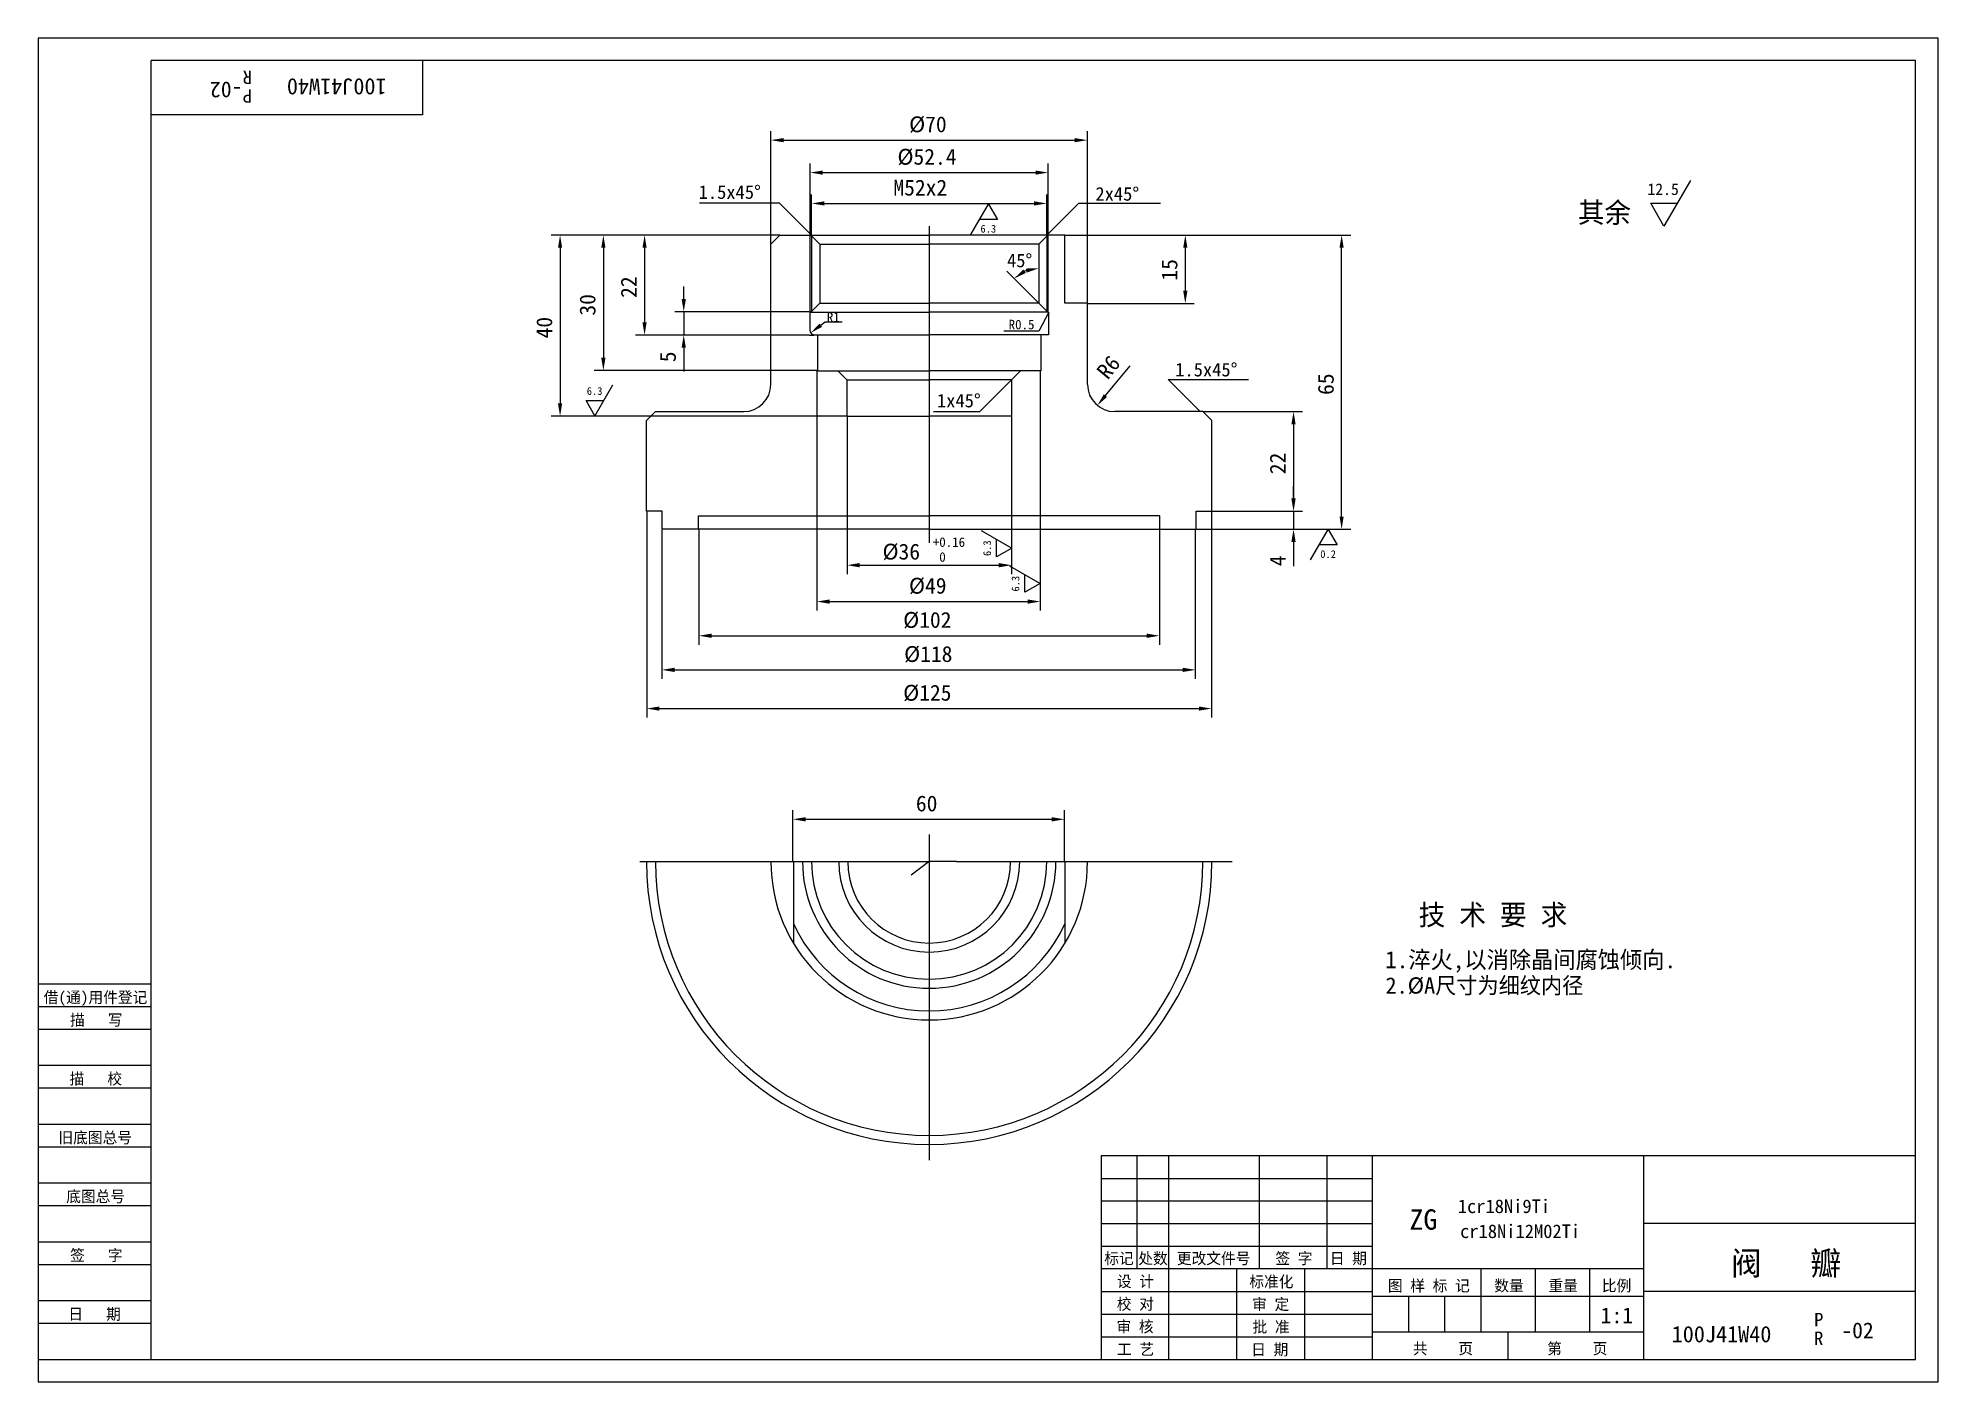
# Model space of a CAD drawing. Header units: metres. Extents: x 0 to 420, y 0 to 297.
import ezdxf

# ---------------------------------------------------------------- set-up
doc = ezdxf.new("R2010")
doc.units = ezdxf.units.M
for name, color, linetype in [('B', 3, 'Continuous'), ('C', 6, 'Continuous'), ('D', 1, 'Continuous'), ('FL', 5, 'Continuous'), ('T', 7, 'Continuous'), ('TL', 4, 'Continuous')]:
    doc.layers.add(name, color=color, linetype=linetype)

# ---------------------------------------------------------------- blocks, each defined once
blk = doc.blocks.new('TUKUN3')
at = {"layer": 'FL'}
for p, q in [((420, 297), (0, 297)), ((0, 297), (0, 0)), ((420, 0), (420, 297)), ((0, 78), (25, 78)), ((0, 70), (25, 70)), ((0, 65), (25, 65)), ((0, 57), (25, 57)), ((0, 52), (25, 52)), ((243, 25), (243, 50)), ((250, 5), (250, 50)), ((270, 25), (270, 50)), ((285, 25), (285, 50)), ((0, 44), (25, 44)), ((235, 45), (295, 45)), ((0, 39), (25, 39)), ((235, 40), (295, 40)), ((235, 35), (295, 35)), ((0, 31), (25, 31)), ((235, 30), (295, 30)), ((0, 26), (25, 26)), ((280, 5), (280, 25)), ((0, 18), (25, 18)), ((235, 20), (295, 20)), ((0, 13), (25, 13)), ((235, 15), (295, 15)), ((235, 10), (295, 10)), ((0, 0), (420, 0))]:
    blk.add_line(p, q, dxfattribs=at)
at = {"layer": 'TL'}
for p, q in [((415, 292), (25, 292)), ((25, 5), (25, 292)), ((85, 292), (85, 280)), ((415, 5), (415, 292)), ((85, 280), (25, 280)), ((0, 88), (25, 88)), ((0, 83), (25, 83)), ((415, 50), (235, 50)), ((235, 50), (235, 5)), ((295, 5), (295, 50)), ((355, 5), (355, 50)), ((415, 35), (355, 35)), ((355, 25), (235, 25)), ((265, 5), (265, 25)), ((319, 11), (319, 25)), ((331, 11), (331, 25)), ((343, 11), (343, 25)), ((295, 19), (355, 19)), ((303, 11), (303, 19)), ((311, 11), (311, 19)), ((415, 20), (355, 20)), ((355, 11), (295, 11)), ((325, 5), (325, 11)), ((0, 5), (415, 5))]:
    blk.add_line(p, q, dxfattribs=at)
at = {"layer": 'T'}
for s, p in [('借(通)用件登记', (1.26, 83.76)), ('描   写', (7.09, 78.76)), ('描   校', (6.98, 65.76)), ('旧底图总号', (4.52, 52.76)), ('底图总号', (6.25, 39.76)), ('签   字', (7.1, 26.76)), ('标记', (235.71, 26.07)), ('处数', (243.22, 26.07)), ('更改文件号', (251.75, 26.07)), ('签 字', (273.53, 26.07)), ('日 期', (285.57, 26.07)), ('设 计', (238.5, 20.99)), ('标准化', (267.77, 20.93)), ('图 样 标 记', (298.4, 20.04)), ('数量', (321.92, 20.04)), ('重量', (333.88, 20.04)), ('比例', (345.7, 20.04)), ('校 对', (238.48, 15.99)), ('审 定', (268.39, 15.93)), ('日   期', (6.72, 13.76)), ('审 核', (238.41, 10.99)), ('批 准', (268.46, 10.93)), ('工 艺', (238.52, 5.99)), ('日 期', (268.18, 5.93)), ('共    页', (303.91, 6.13)), ('第    页', (333.62, 6.13))]:
    blk.add_text(s, height=2.5, dxfattribs=at).set_placement(p)

msp = doc.modelspace()

# ---------------------------------------------------------------- linework, layer by layer
at = {"layer": 'B'}
for p, q in [((171, 253.44), (171, 236.44)), ((223, 253.44), (223, 236.44))]:
    msp.add_line(p, q, dxfattribs=at)
msp.add_arc((197, 115), 28, 180, 0, dxfattribs=at)
at = {"layer": 'C'}
for p, q in [((197, 255.44), (197, 185.44)), ((197, 121), (197, 63)), ((133, 115), (197, 115)), ((203, 115), (264, 115)), ((197, 63), (197, 49))]:
    msp.add_line(p, q, dxfattribs=at)
at = {"layer": 'D'}
for p, q in [((162.01, 251.37), (162.01, 276.43)), ((164.81, 274.43), (229.17, 274.43)), ((231.97, 238.39), (231.97, 276.43)), ((170.68, 236.07), (170.68, 269.26)), ((223.3, 236.45), (223.3, 269.26)), ((173.48, 267.26), (220.5, 267.26)), ((365.27, 265.54), (359.42, 255.4)), ((163.93, 260.51), (146.25, 260.51)), ((171, 253.44), (163.93, 260.51)), ((171, 253.44), (171, 262.44)), ((173.8, 260.44), (220.2, 260.44)), ((223, 253.44), (223, 262.44)), ((223, 253.44), (230.07, 260.51)), ((230.07, 260.51), (248.13, 260.51)), ((359.42, 255.4), (356.49, 260.47)), ((356.49, 260.47), (362.34, 260.47)), ((206.22, 253.55), (210.12, 260.31)), ((212.07, 256.93), (208.17, 256.93)), ((210.12, 260.31), (212.07, 256.93)), ((122.97, 253.44), (113.41, 253.44)), ((132.08, 253.44), (122.97, 253.44)), ((164, 253.44), (132.08, 253.44)), ((227, 253.44), (255.61, 253.44)), ((255.61, 253.44), (290.17, 253.44)), ((115.41, 250.64), (115.41, 216.25)), ((124.97, 250.64), (124.97, 226.33)), ((134.08, 250.64), (134.08, 234.16)), ((253.61, 250.64), (253.61, 241.13)), ((288.17, 191.26), (288.17, 250.64)), ((221.2, 238.44), (214.13, 245.51)), ((142.74, 239.31), (142.74, 242.11)), ((170.52, 236.51), (140.74, 236.51)), ((142.74, 236.51), (142.74, 231.36)), ((223.42, 236.45), (221.24, 232.18)), ((231.9, 238.33), (255.61, 238.33)), ((140.74, 231.36), (132.08, 231.36)), ((170.52, 231.36), (140.74, 231.36)), ((170.52, 231.36), (171.47, 231.36)), ((173.03, 233.53), (173.99, 234.26)), ((173.99, 234.26), (177.79, 234.26)), ((221.24, 232.18), (213.48, 232.18)), ((142.74, 228.56), (142.74, 225.76)), ((172.34, 223.53), (122.97, 223.53)), ((142.74, 225.76), (142.74, 223.34)), ((172.19, 223.51), (172.19, 170.46)), ((221.56, 223.51), (221.56, 170.46)), ((237.75, 220.13), (241.41, 224.57)), ((127, 220.29), (123.1, 213.53)), ((215.2, 221.44), (208.13, 214.37)), ((235.96, 217.98), (237.75, 220.13)), ((249.8, 221.51), (267.57, 221.51)), ((256.87, 214.44), (249.8, 221.51)), ((121.14, 216.91), (125.05, 216.91)), ((123.1, 213.53), (121.14, 216.91)), ((208.13, 214.37), (197.95, 214.37)), ((257.5, 214.44), (279.54, 214.44)), ((178.72, 213.45), (113.41, 213.45)), ((178.84, 213.45), (178.84, 178.5)), ((215.16, 213.45), (215.16, 178.5)), ((277.54, 211.64), (277.54, 195.24)), ((277.54, 195.18), (277.54, 197.98)), ((134.58, 192.32), (134.58, 146.81)), ((259.42, 192.32), (259.42, 146.81)), ((259.5, 192.44), (279.54, 192.44)), ((277.54, 192.38), (275.54, 192.38)), ((277.54, 192.38), (277.54, 188.46)), ((137.91, 188.31), (137.91, 155.37)), ((146.1, 188.31), (146.1, 162.91)), ((208.5, 188.19), (215.26, 184.29)), ((211.88, 182.34), (211.88, 186.24)), ((247.91, 188.31), (247.91, 162.91)), ((255.83, 188.31), (255.83, 155.37)), ((256.04, 188.46), (279.54, 188.46)), ((277.54, 185.66), (277.54, 182.86)), ((279.54, 188.46), (290.17, 188.46)), ((281.32, 181.65), (285.23, 188.41)), ((287.18, 185.03), (283.28, 185.03)), ((285.23, 188.41), (287.18, 185.03)), ((215.26, 184.29), (211.88, 182.34)), ((277.54, 182.86), (277.54, 180.27)), ((181.64, 180.5), (212.36, 180.5)), ((214.78, 180.36), (221.54, 176.46)), ((218.16, 174.51), (218.16, 178.41)), ((221.54, 176.46), (218.16, 174.51)), ((174.99, 172.46), (218.76, 172.46)), ((148.9, 164.91), (245.11, 164.91)), ((140.71, 157.37), (253.03, 157.37)), ((137.38, 148.81), (256.62, 148.81)), ((166.87, 114.89), (166.87, 126.35)), ((226.91, 114.89), (226.91, 126.35)), ((169.67, 124.35), (224.11, 124.35))]:
    msp.add_line(p, q, dxfattribs=at)
msp.add_arc((221.2, 238.44), 7.67, 111.03, 113.97, dxfattribs=at)
for points in [[(164.81, 274.89), (164.81, 273.96), (162.01, 274.43)], [(229.17, 274.89), (229.17, 273.96), (231.97, 274.43)], [(173.48, 267.72), (173.48, 266.79), (170.68, 267.26)], [(220.5, 267.72), (220.5, 266.79), (223.3, 267.26)], [(173.8, 260.91), (173.8, 259.98), (171, 260.44)], [(220.2, 260.91), (220.2, 259.98), (223, 260.44)], [(114.94, 250.64), (115.87, 250.64), (115.41, 253.44)], [(124.51, 250.64), (125.44, 250.64), (124.97, 253.44)], [(133.62, 250.64), (134.55, 250.64), (134.08, 253.44)], [(253.15, 250.64), (254.08, 250.64), (253.61, 253.44)], [(287.7, 250.64), (288.63, 250.64), (288.17, 253.44)], [(218.35, 245.07), (217.82, 245.84), (215.78, 243.87)], [(218.36, 246.06), (218.53, 245.14), (221.2, 246.11)], [(253.15, 241.13), (254.08, 241.13), (253.61, 238.33)], [(142.27, 239.31), (143.21, 239.31), (142.74, 236.51)], [(133.62, 234.16), (134.55, 234.16), (134.08, 231.36)], [(142.27, 228.56), (143.21, 228.56), (142.74, 231.36)], [(173.31, 233.16), (172.75, 233.9), (170.8, 231.84)], [(124.51, 226.33), (125.44, 226.33), (124.97, 223.53)], [(114.94, 216.25), (115.87, 216.25), (115.41, 213.45)], [(236.32, 217.68), (235.6, 218.27), (234.18, 215.82)], [(277.07, 211.64), (278, 211.64), (277.54, 214.44)], [(277.07, 195.24), (278, 195.24), (277.54, 192.44)], [(277.07, 195.18), (278, 195.18), (277.54, 192.38)], [(287.7, 191.26), (288.63, 191.26), (288.17, 188.46)], [(277.07, 185.66), (278, 185.66), (277.54, 188.46)], [(181.64, 180.97), (181.64, 180.03), (178.84, 180.5)], [(212.36, 180.97), (212.36, 180.03), (215.16, 180.5)], [(174.99, 172.93), (174.99, 171.99), (172.19, 172.46)], [(218.76, 172.93), (218.76, 171.99), (221.56, 172.46)], [(148.9, 165.38), (148.9, 164.44), (146.1, 164.91)], [(245.11, 165.38), (245.11, 164.44), (247.91, 164.91)], [(140.71, 157.84), (140.71, 156.9), (137.91, 157.37)], [(253.03, 157.84), (253.03, 156.9), (255.83, 157.37)], [(137.38, 149.28), (137.38, 148.35), (134.58, 148.81)], [(256.62, 149.28), (256.62, 148.35), (259.42, 148.81)], [(169.67, 124.81), (169.67, 123.88), (166.87, 124.35)], [(224.11, 124.81), (224.11, 123.88), (226.91, 124.35)]]:
    msp.add_solid(points, dxfattribs=at)
at = {"layer": 'TL'}
for p, q in [((162, 251.44), (164, 253.44)), ((164, 253.44), (170.8, 253.44)), ((170.8, 253.44), (197, 253.44)), ((170.8, 253.44), (172.8, 251.44)), ((223, 253.44), (197, 253.44)), ((223.2, 253.44), (221.2, 251.44)), ((227, 253.44), (223, 253.44)), ((227, 238.44), (227, 253.44)), ((162, 220.44), (162, 251.44)), ((172.8, 251.44), (197, 251.44)), ((172.8, 251.44), (172.8, 238.44)), ((221.2, 251.44), (197, 251.44)), ((221.2, 251.44), (221.2, 238.44)), ((170.6, 236.44), (170.6, 232.44)), ((170.8, 236.44), (170.6, 236.44)), ((172.8, 238.44), (170.8, 236.44)), ((170.8, 236.44), (197, 236.44)), ((172.8, 238.44), (197, 238.44)), ((221.2, 238.44), (197, 238.44)), ((223.2, 236.44), (197, 236.44)), ((221.2, 238.44), (223.2, 236.44)), ((223.4, 236.44), (223.4, 231.44)), ((232, 238.44), (227, 238.44)), ((232, 220.44), (232, 238.44)), ((171.6, 231.44), (172.3, 231.44)), ((172.3, 231.44), (197, 231.44)), ((172.3, 231.44), (172.3, 223.44)), ((221.7, 231.44), (197, 231.44)), ((223.4, 231.44), (221.7, 231.44)), ((221.7, 231.44), (221.7, 223.44)), ((172.3, 223.44), (176.8, 223.44)), ((176.8, 223.44), (197, 223.44)), ((176.8, 223.44), (178.8, 221.44)), ((217.2, 223.44), (197, 223.44)), ((217.2, 223.44), (215.2, 221.44)), ((221.7, 223.44), (217.2, 223.44)), ((178.8, 221.44), (197, 221.44)), ((178.8, 221.44), (178.8, 213.44)), ((215.2, 221.44), (197, 221.44)), ((215.2, 221.44), (215.2, 213.44)), ((134.5, 212.44), (136.5, 214.44)), ((136.5, 214.44), (156, 214.44)), ((257.5, 214.44), (238, 214.44)), ((259.5, 212.44), (257.5, 214.44)), ((134.5, 192.44), (134.5, 212.44)), ((178.8, 213.44), (197, 213.44)), ((215.2, 213.44), (197, 213.44)), ((259.5, 192.44), (259.5, 212.44)), ((138, 192.44), (134.5, 192.44)), ((138, 188.44), (138, 192.44)), ((146, 191.44), (197, 191.44)), ((146, 188.44), (146, 191.44)), ((248, 191.44), (197, 191.44)), ((248, 188.44), (248, 191.44)), ((256, 188.44), (256, 192.44)), ((256, 192.44), (259.5, 192.44)), ((146, 188.44), (138, 188.44)), ((197, 188.44), (146, 188.44)), ((197, 188.44), (248, 188.44)), ((248, 188.44), (256, 188.44)), ((167, 115), (167, 96.97)), ((197, 115), (193, 112)), ((203, 115), (197, 115)), ((227, 115), (227, 96.97))]:
    msp.add_line(p, q, dxfattribs=at)
for centre, radius, start, end in [((171.6, 232.44), 1, 180, 270), ((156, 220.44), 6, 270, 0), ((238, 220.44), 6, 180, 270), ((197, 115), 62.5, 180, 0), ((197, 115), 60.5, 180, 0), ((197, 115), 35, 180, 0), ((197, 115), 26, 180, 0), ((197, 115), 20, 180, 0), ((197, 115), 18, 180, 0), ((197, 115), 33, 204.62, 335.38)]:
    msp.add_arc(centre, radius, start, end, dxfattribs=at)

# ---------------------------------------------------------------- block references
at = {"layer": 'D'}
msp.add_blockref('TUKUN3', (0, 0), dxfattribs=at)

# ---------------------------------------------------------------- texts
for s, height, rotation, p in [('R', 3, 180, (47.29, 289.82)), ('-02', 3.5, 180, (45.18, 287.31)), ('P', 3, 180, (47.29, 285.68)), ('100J41W40', 3.6, 180, (77.06, 288.05)), ('15', 3.5, 90, (251.86, 243.39)), ('22', 3.5, 90, (132.33, 239.57)), ('30', 3.5, 90, (123.22, 235.65)), ('40', 3.5, 90, (113.66, 230.61)), ('5', 3.5, 90, (140.99, 225.35)), ('R6', 3.5, 50.41, (236.45, 221.32)), ('65', 3.5, 90, (286.42, 218.12)), ('22', 3.5, 90, (275.79, 200.61)), ('6.3', 1.7, 90, (210.65, 182.51)), ('4', 3.5, 90, (275.79, 180.27)), ('6.3', 1.7, 90, (216.93, 174.68))]:
    msp.add_text(s, height=height, rotation=rotation, dxfattribs=at).set_placement(p)
for s, height, p in [('%%C70', 3.5, (192.57, 276.18)), ('%%c52.4', 3.5, (189.99, 269.01)), ('M52x2', 3.5, (189.08, 262.19)), ('12.5', 2.55, (355.77, 262.31)), ('1.5x45%%d', 3, (146.04, 261.45)), ('2x45%%d', 3, (233.75, 261.06)), ('其余', 4.5, (340.43, 256.17)), ('6.3', 1.7, (208.34, 254)), ('45%%d', 3, (214.2, 246.34)), ('R1', 2.1, (174.37, 234.28)), ('R0.5', 2.1, (214.56, 232.63)), ('1.5x45%%d', 3, (251.39, 222.22)), ('6.3', 1.7, (121.31, 218.14)), ('1x45%%d', 3, (198.72, 215.38)), ('%%c36', 3.5, (186.69, 181.75)), ('+0.16', 2.1, (197.8, 184.55)), (' 0', 2.1, (197.8, 181.26)), ('0.2', 1.7, (283.45, 182.1)), ('%%c49', 3.5, (192.54, 174.21)), ('%%c102', 3.5, (191.25, 166.66)), ('%%c118', 3.5, (191.46, 159.12)), ('%%C125', 3.5, (191.25, 150.56)), ('60', 3.5, (194.06, 126.1)), ('技 术 要 求', 4.54, (305.18, 100.96)), ('1.淬火,以消除晶间腐蚀倾向.', 3.78, (297.77, 91.43)), ('2.%%CA尺寸为细纹内径', 3.6, (297.87, 85.83)), ('ZG', 4.5, (303.18, 33.66)), ('1cr18Ni9Ti', 3, (313.85, 37.33)), ('cr18Ni12M02Ti', 3, (314.37, 31.81)), ('阀   瓣', 5.25, (374.22, 23.61)), ('1:1', 3.5, (345.45, 12.98)), ('P', 3, (392.62, 12.28)), ('-02', 3.5, (398.64, 9.66)), ('100J41W40', 3.6, (361.13, 8.77)), ('R', 3, (392.62, 8.15))]:
    msp.add_text(s, height=height, dxfattribs=at).set_placement(p)

doc.saveas('drawing.dxf')
